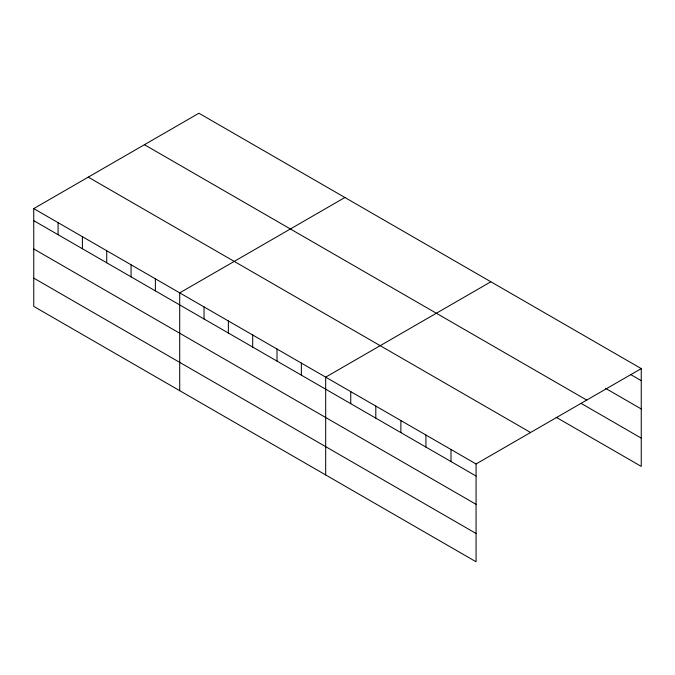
<?xml version="1.0" encoding="UTF-8"?>
<svg xmlns="http://www.w3.org/2000/svg" width="675" height="675" viewBox="0 0 675 675"><rect width="100%" height="100%" fill="white"/><g stroke="black" fill="none" stroke-linecap="round" stroke-linejoin="round"><path stroke-width="1.01" d="M476.069 504.326L476.069 463.97L33.75 208.6L33.75 306.399L476.069 561.769L476.069 504.326L33.75 248.957M556.208 417.302L641.25 466.4L641.25 368.601L198.931 113.231L33.75 208.6M344.9 197.505L179.71 292.874L179.71 390.673M490.86 281.779L325.679 377.148L325.679 474.938M476.069 463.97L641.25 368.601M630.509 374.456L641.25 380.658M605.441 388.285L641.25 408.957M144.425 144.703L586.735 400.073M581.276 403.481L641.25 438.109M88.265 177.128L530.575 432.498M33.75 220.657L476.069 476.027M33.75 278.108L476.069 533.478M451.001 449.499L451.001 461.557M425.933 435.029L425.933 447.086M400.874 420.559L400.874 432.616M375.806 406.088L375.806 418.146M350.747 391.618L350.747 403.675M301.354 363.099L301.354 375.157M277.02 349.051L277.02 361.117M252.695 335.011L252.695 347.068M228.369 320.962L228.369 333.02M204.044 306.914L204.044 318.98M155.385 278.826L155.385 290.891M131.06 264.786L131.06 276.843M106.734 250.737L106.734 262.794M82.401 236.689L82.401 248.754M58.075 222.649L58.075 234.706"/></g></svg>
